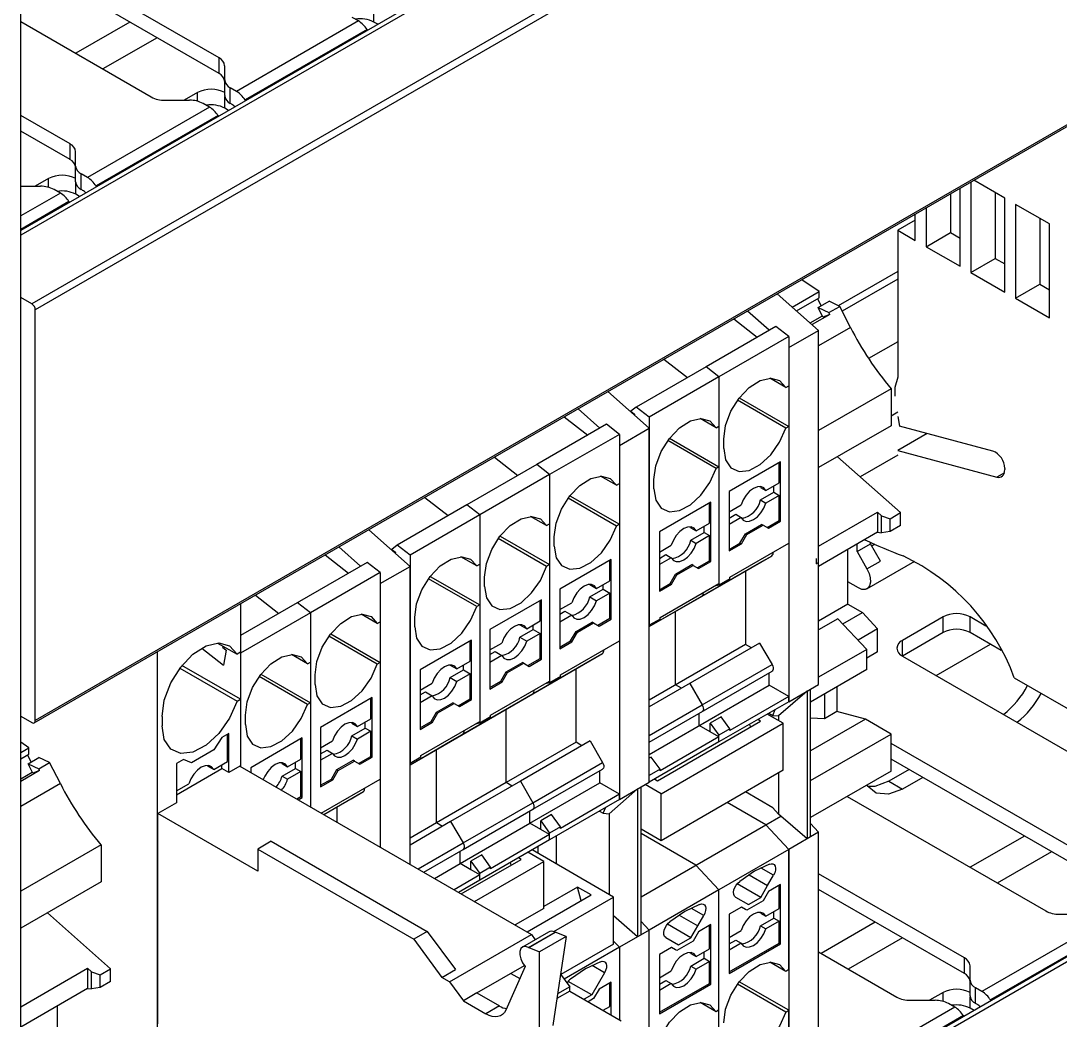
# Model space of a CAD drawing. Header units: millimetres. Extents: x 24 to 293, y 35 to 211.
# Drawn here: x 204.35 to 231.46, y 82.44 to 108.51 of the extents above; entities that cross this region are included whole.
import ezdxf

# ---------------------------------------------------------------- set-up
doc = ezdxf.new("R2010")
doc.units = ezdxf.units.MM
doc.header["$PDSIZE"] = -1

msp = doc.modelspace()

# ---------------------------------------------------------------- linework, layer by layer
at = {"color": 7, "linetype": 'Continuous', "lineweight": 25}
for p, q in [((204.347, 55.615), (204.347, 157.683)), ((204.7, 90.195), (274.173, 130.301)), ((274.199, 130.358), (204.726, 90.252)), ((232.568, 119.33), (204.347, 103.038)), ((232.68, 119.266), (204.347, 102.91)), ((234.373, 118.288), (204.637, 101.122)), ((234.55, 118.186), (204.726, 100.969)), ((209.52, 107.539), (204.347, 110.525)), ((209.52, 107.131), (204.347, 110.117)), ((213.557, 108.472), (213.557, 108.773)), ((204.347, 108.484), (207.752, 106.519)), ((207.195, 108.473), (205.781, 107.657)), ((213.157, 108.501), (209.975, 106.664)), ((213.157, 108.501), (212.995, 108.595)), ((213.659, 108.414), (213.557, 108.472)), ((213.381, 108.28), (210.199, 106.443)), ((213.393, 108.261), (213.381, 108.28)), ((207.902, 108.065), (206.488, 107.249)), ((209.52, 107.131), (209.52, 107.539)), ((272.227, 107.522), (217.939, 76.182)), ((272.417, 107.503), (217.939, 76.053)), ((209.666, 106.962), (209.666, 107.335)), ((209.666, 106.554), (209.666, 106.962)), ((208.961, 106.635), (208.613, 106.434)), ((208.961, 106.408), (208.961, 106.635)), ((209.975, 106.664), (209.813, 106.758)), ((209.813, 106.35), (209.813, 106.758)), ((208.106, 106.434), (208.752, 106.434)), ((209.268, 106.256), (209.106, 106.35)), ((209.668, 106.227), (209.668, 106.528)), ((209.849, 106.329), (209.813, 106.35)), ((210.211, 106.424), (210.199, 106.443)), ((205.631, 105.294), (204.347, 106.035)), ((209.268, 106.256), (206.086, 104.419)), ((209.492, 106.034), (206.31, 104.198)), ((209.504, 106.016), (209.492, 106.034)), ((209.769, 106.169), (209.668, 106.227)), ((205.631, 104.886), (204.347, 105.627)), ((205.631, 104.886), (205.631, 105.294)), ((205.777, 104.717), (205.777, 105.09)), ((205.777, 104.309), (205.777, 104.717)), ((206.086, 104.419), (205.924, 104.513)), ((205.924, 104.104), (205.924, 104.513)), ((204.347, 104.189), (204.863, 104.189)), ((205.072, 104.39), (204.723, 104.189)), ((205.072, 104.163), (205.072, 104.39)), ((205.779, 103.982), (205.779, 104.282)), ((206.322, 104.179), (206.31, 104.198)), ((228.85, 102.104), (228.85, 104.136)), ((229.133, 104.3), (229.133, 101.94)), ((230.017, 103.88), (229.211, 104.345)), ((205.379, 104.011), (204.347, 103.415)), ((205.379, 104.011), (205.217, 104.104)), ((205.88, 103.924), (205.779, 103.982)), ((205.959, 104.084), (205.924, 104.104)), ((228.602, 103.994), (228.602, 102.981)), ((229.769, 104.023), (229.769, 102.308)), ((230.017, 101.43), (230.017, 103.88)), ((205.603, 103.789), (204.347, 103.064)), ((205.615, 103.77), (205.603, 103.789)), ((227.966, 103.626), (227.966, 102.614)), ((230.299, 103.716), (230.299, 101.267)), ((231.183, 103.206), (230.299, 103.716)), ((227.683, 102.777), (227.683, 103.463)), ((230.936, 103.349), (230.936, 101.634)), ((227.683, 103.308), (227.224, 103.042)), ((231.183, 100.757), (231.183, 103.206)), ((227.224, 103.042), (227.224, 99.207)), ((227.224, 103.042), (227.683, 102.777)), ((227.966, 102.614), (228.602, 102.981)), ((228.602, 102.981), (228.85, 102.838)), ((227.966, 102.614), (228.85, 102.104)), ((229.133, 101.94), (229.769, 102.308)), ((229.769, 102.308), (230.017, 102.165)), ((227.224, 101.97), (225.673, 101.074)), ((225.173, 101.445), (224.72, 101.752)), ((227.224, 101.765), (225.776, 100.93)), ((229.133, 101.94), (230.017, 101.43)), ((224.472, 101.04), (225.173, 101.445)), ((225.173, 101.276), (225.173, 101.445)), ((230.299, 101.267), (230.936, 101.634)), ((230.936, 101.634), (231.183, 101.491)), ((204.637, 101.122), (204.347, 101.29)), ((225.16, 100.43), (224.083, 101.385)), ((224.587, 100.938), (225.173, 101.276)), ((225.231, 101.073), (225.138, 101.255)), ((225.149, 101.026), (225.432, 101.189)), ((225.711, 101.056), (225.432, 101.189)), ((230.299, 101.267), (231.183, 100.757)), ((204.726, 90.252), (204.726, 100.969)), ((223.872, 100.433), (223.305, 100.936)), ((225.275, 100.779), (225.149, 101.026)), ((225.149, 101.026), (225.428, 100.893)), ((225.428, 100.893), (225.711, 101.056)), ((225.451, 100.848), (225.428, 100.893)), ((225.992, 100.508), (225.711, 101.056)), ((222.947, 100.728), (223.558, 100.251)), ((224.94, 100.625), (225.259, 100.81)), ((225.451, 100.848), (224.99, 100.581)), ((225.451, 100.848), (225.275, 100.779)), ((224.046, 100.533), (222.225, 99.482)), ((224.382, 100.27), (224.046, 100.533)), ((224.382, 99.981), (225.16, 100.43)), ((225.992, 100.508), (225.16, 100.028)), ((225.16, 91.194), (225.16, 100.43)), ((224.382, 100.27), (222.562, 99.219)), ((224.382, 100.27), (224.382, 98.985)), ((227.224, 100.133), (226.465, 99.695)), ((224.382, 99.981), (224.382, 90.745)), ((221.126, 99.677), (221.737, 99.2)), ((222.225, 99.482), (220.405, 98.431)), ((222.562, 99.219), (222.225, 99.482)), ((222.562, 99.219), (220.741, 98.168)), ((222.562, 99.219), (222.562, 93.789)), ((222.562, 99.219), (222.562, 97.933)), ((224.305, 98.94), (223.887, 99.181)), ((224.305, 98.94), (224.382, 98.985)), ((227.224, 99.207), (227.153, 98.943)), ((220.741, 97.878), (219.664, 98.833)), ((227.052, 98.908), (225.16, 97.816)), ((227.052, 98.908), (227.052, 97.944)), ((227.153, 98.943), (227.153, 98.715)), ((224.305, 97.878), (223.046, 98.606)), ((223.092, 98.668), (224.382, 97.923)), ((218.527, 98.177), (219.138, 97.7)), ((219.453, 97.882), (218.886, 98.384)), ((220.405, 98.431), (220.265, 98.32)), ((220.265, 98.32), (220.36, 98.246)), ((220.36, 98.246), (220.356, 98.22)), ((220.741, 98.168), (220.405, 98.431)), ((220.741, 98.168), (220.741, 92.738)), ((227.224, 98.296), (227.052, 98.196)), ((227.224, 98.188), (227.275, 97.935)), ((219.627, 97.982), (217.806, 96.931)), ((219.963, 97.719), (219.627, 97.982)), ((222.484, 97.889), (222.067, 98.13)), ((222.484, 97.889), (222.562, 97.933)), ((224.382, 97.923), (224.305, 97.878)), ((224.382, 97.923), (224.382, 94.881)), ((227.052, 97.944), (225.16, 96.852)), ((229.705, 97.284), (227.275, 97.935)), ((219.963, 97.719), (218.142, 96.668)), ((219.963, 97.429), (220.741, 97.878)), ((219.963, 97.719), (219.963, 96.433)), ((220.741, 88.643), (220.741, 97.878)), ((227.996, 97.742), (227.224, 97.295)), ((219.963, 97.429), (219.963, 88.194)), ((222.484, 96.827), (221.225, 97.555)), ((221.271, 97.617), (222.562, 96.872)), ((222.685, 97.352), (222.685, 97.597)), ((216.706, 97.126), (217.318, 96.649)), ((227.299, 95.676), (225.652, 97.136)), ((227.224, 97.173), (226.247, 96.609)), ((227.224, 97.295), (229.807, 96.603)), ((217.806, 96.931), (215.985, 95.88)), ((218.142, 96.668), (217.806, 96.931)), ((222.562, 96.872), (222.484, 96.827)), ((222.562, 96.872), (222.562, 93.83)), ((224.17, 97.004), (222.827, 96.229)), ((224.135, 96.453), (224.135, 96.984)), ((224.17, 95.453), (224.17, 97.004)), ((230.017, 96.828), (230.017, 96.798)), ((218.142, 96.668), (216.321, 95.617)), ((218.142, 96.668), (218.142, 91.238)), ((218.142, 96.668), (218.142, 95.382)), ((219.886, 96.389), (219.468, 96.63)), ((220.865, 96.3), (220.865, 96.545)), ((230.007, 96.719), (229.807, 96.603)), ((219.886, 96.389), (219.963, 96.433)), ((223.646, 96.334), (223.632, 96.358)), ((223.646, 96.334), (223.787, 96.253)), ((223.787, 96.253), (224.135, 96.453)), ((223.994, 96.208), (223.994, 96.372)), ((214.886, 96.075), (215.497, 95.598)), ((219.886, 95.327), (218.626, 96.054)), ((218.673, 96.117), (219.963, 95.372)), ((222.827, 96.229), (222.827, 94.677)), ((223.646, 96.008), (223.994, 96.208)), ((223.646, 96.008), (223.787, 95.926)), ((224.135, 96.127), (223.787, 95.926)), ((223.994, 96.208), (224.135, 96.127)), ((224.135, 95.473), (224.135, 96.127)), ((215.985, 95.88), (214.164, 94.828)), ((216.321, 95.617), (215.985, 95.88)), ((222.35, 95.953), (221.006, 95.178)), ((222.314, 95.402), (222.314, 95.933)), ((222.35, 94.402), (222.35, 95.953)), ((222.827, 95.698), (223.139, 95.878)), ((216.321, 95.617), (214.501, 94.566)), ((216.321, 95.617), (216.321, 94.331)), ((216.321, 95.617), (216.321, 90.186)), ((218.065, 95.338), (217.647, 95.579)), ((222.827, 95.535), (222.998, 95.633)), ((223.139, 95.552), (222.827, 95.371)), ((222.998, 95.633), (223.139, 95.552)), ((223.817, 95.29), (224.135, 95.473)), ((223.852, 95.269), (224.17, 95.453)), ((224.17, 95.453), (224.135, 95.473)), ((225.16, 94.803), (226.698, 95.691)), ((226.804, 95.597), (226.698, 95.691)), ((226.698, 95.691), (226.698, 95.163)), ((226.804, 95.597), (227.027, 95.519)), ((226.804, 95.153), (226.804, 95.597)), ((227.027, 95.519), (227.299, 95.676)), ((227.027, 95.188), (227.027, 95.519)), ((227.299, 95.345), (227.299, 95.676)), ((214.501, 94.276), (213.424, 95.231)), ((218.065, 95.338), (218.142, 95.382)), ((219.963, 95.372), (219.886, 95.327)), ((219.963, 95.372), (219.963, 92.33)), ((221.825, 95.283), (221.811, 95.307)), ((221.825, 95.283), (221.966, 95.201)), ((221.966, 95.201), (222.314, 95.402)), ((222.173, 95.157), (222.173, 95.321)), ((223.251, 95.126), (223.675, 95.371)), ((223.286, 95.106), (223.711, 95.351)), ((223.711, 95.351), (223.675, 95.371)), ((223.711, 95.351), (223.852, 95.269)), ((227.027, 95.188), (226.804, 95.153)), ((227.299, 95.345), (227.027, 95.188)), ((218.065, 94.276), (216.805, 95.003)), ((216.852, 95.066), (218.142, 94.321)), ((218.266, 94.8), (218.266, 95.045)), ((221.006, 95.178), (221.006, 93.626)), ((221.825, 94.956), (222.173, 95.157)), ((221.825, 94.956), (221.966, 94.875)), ((222.314, 95.076), (221.966, 94.875)), ((222.173, 95.157), (222.314, 95.076)), ((222.314, 94.422), (222.314, 95.076)), ((223.11, 94.882), (223.251, 95.126)), ((223.145, 94.861), (223.286, 95.106)), ((223.251, 95.126), (223.286, 95.106)), ((226.698, 95.163), (225.16, 94.275)), ((226.698, 95.163), (226.804, 95.153)), ((213.213, 94.279), (212.646, 94.782)), ((214.164, 94.828), (214.025, 94.717)), ((214.025, 94.717), (214.12, 94.643)), ((214.12, 94.643), (214.116, 94.617)), ((214.501, 94.566), (214.164, 94.828)), ((221.006, 94.647), (221.318, 94.827)), ((222.827, 94.718), (223.11, 94.882)), ((222.827, 94.677), (223.145, 94.861)), ((222.844, 93.994), (224.382, 94.881)), ((223.11, 94.882), (223.145, 94.861)), ((225.92, 93.289), (225.92, 94.714)), ((226.163, 94.661), (226.517, 94.865)), ((226.163, 94.661), (226.163, 94.854)), ((226.163, 94.661), (226.423, 94.211)), ((226.517, 94.865), (226.517, 94.901)), ((226.777, 94.415), (226.517, 94.865)), ((226.63, 94.85), (226.552, 94.805)), ((213.386, 94.379), (210.081, 92.471)), ((212.287, 94.575), (212.898, 94.098)), ((213.723, 94.117), (213.386, 94.379)), ((214.501, 94.566), (214.501, 89.135)), ((216.244, 94.286), (215.826, 94.528)), ((219.751, 94.453), (218.407, 93.678)), ((219.716, 93.902), (219.716, 94.433)), ((219.751, 92.902), (219.751, 94.453)), ((221.006, 94.484), (221.177, 94.582)), ((221.318, 94.501), (221.006, 94.32)), ((221.177, 94.582), (221.318, 94.501)), ((221.996, 94.239), (222.314, 94.422)), ((222.031, 94.218), (222.35, 94.402)), ((222.124, 93.502), (223.945, 94.554)), ((222.35, 94.402), (222.314, 94.422)), ((223.622, 94.367), (223.945, 94.554)), ((226.423, 94.211), (226.777, 94.415)), ((226.423, 93.691), (227.673, 94.412)), ((213.723, 94.117), (211.902, 93.066)), ((213.723, 93.827), (214.501, 94.276)), ((213.723, 94.117), (213.723, 92.831)), ((214.501, 86.503), (214.501, 94.276)), ((216.244, 94.286), (216.321, 94.331)), ((218.142, 94.321), (218.065, 94.276)), ((218.142, 94.321), (218.142, 91.279)), ((220.741, 92.704), (223.622, 94.367)), ((221.43, 94.075), (221.855, 94.32)), ((221.466, 94.055), (221.89, 94.3)), ((221.89, 94.3), (221.855, 94.32)), ((221.89, 94.3), (222.031, 94.218)), ((223.251, 94.153), (223.251, 92.238)), ((213.723, 93.827), (213.723, 86.952)), ((216.244, 93.225), (214.984, 93.952)), ((215.031, 94.014), (216.321, 93.27)), ((216.445, 93.749), (216.445, 93.994)), ((219.368, 93.701), (219.716, 93.902)), ((221.006, 93.667), (221.289, 93.83)), ((221.024, 92.942), (222.562, 93.83)), ((221.289, 93.83), (221.43, 94.075)), ((221.289, 93.83), (221.324, 93.81)), ((221.324, 93.81), (221.466, 94.055)), ((221.43, 94.075), (221.466, 94.055)), ((222.844, 93.952), (222.562, 93.789)), ((222.844, 93.952), (222.844, 93.994)), ((226.198, 93.713), (225.92, 93.874)), ((218.407, 93.678), (218.407, 92.126)), ((219.191, 93.803), (219.368, 93.701)), ((219.191, 93.477), (219.539, 93.677)), ((219.716, 93.575), (219.368, 93.375)), ((219.539, 93.677), (219.539, 93.8)), ((219.539, 93.677), (219.716, 93.575)), ((219.716, 92.922), (219.716, 93.575)), ((221.006, 93.626), (221.324, 93.81)), ((222.562, 93.789), (222.442, 93.761)), ((210.081, 93.301), (210.081, 92.035)), ((210.466, 93.524), (211.077, 93.046)), ((211.902, 93.066), (211.566, 93.328)), ((217.93, 93.402), (216.587, 92.626)), ((217.895, 92.851), (217.895, 93.382)), ((217.93, 91.851), (217.93, 93.402)), ((218.407, 93.147), (218.72, 93.327)), ((219.191, 93.477), (219.368, 93.375)), ((220.741, 92.704), (222.124, 93.502)), ((221.802, 93.316), (222.124, 93.502)), ((225.92, 93.289), (225.16, 92.85)), ((225.92, 93.289), (226.302, 93.069)), ((211.902, 93.066), (210.081, 92.015)), ((211.902, 93.066), (211.902, 88.004)), ((211.902, 93.066), (211.902, 91.78)), ((213.646, 92.786), (213.228, 93.028)), ((216.321, 93.27), (216.244, 93.225)), ((216.321, 93.27), (216.321, 90.228)), ((218.407, 93.024), (218.543, 93.103)), ((218.543, 93.103), (218.72, 93.001)), ((221.43, 91.187), (221.43, 93.102)), ((225.793, 92.775), (226.302, 93.069)), ((226.302, 93.069), (226.698, 92.646)), ((213.646, 92.786), (213.723, 92.831)), ((214.624, 92.698), (214.624, 92.943)), ((217.37, 92.752), (217.547, 92.65)), ((217.547, 92.65), (217.895, 92.851)), ((217.718, 92.626), (217.718, 92.749)), ((218.72, 93.001), (218.407, 92.82)), ((218.832, 92.575), (219.256, 92.82)), ((218.867, 92.555), (219.291, 92.8)), ((219.291, 92.8), (219.256, 92.82)), ((219.291, 92.8), (219.433, 92.718)), ((219.397, 92.738), (219.716, 92.922)), ((219.433, 92.718), (219.751, 92.902)), ((219.751, 92.902), (219.716, 92.922)), ((221.024, 92.901), (220.741, 92.738)), ((221.024, 92.901), (221.024, 92.942)), ((225.666, 92.91), (225.16, 92.619)), ((225.666, 92.91), (226.415, 92.11)), ((228.407, 92.957), (227.346, 92.344)), ((228.407, 92.548), (228.407, 92.957)), ((229.527, 92.718), (229.114, 92.957)), ((229.114, 92.548), (229.114, 92.957)), ((212.432, 92.514), (213.723, 91.769)), ((216.587, 92.626), (216.587, 91.075)), ((217.37, 92.426), (217.718, 92.626)), ((217.895, 92.524), (217.547, 92.324)), ((217.718, 92.626), (217.895, 92.524)), ((217.895, 91.871), (217.895, 92.524)), ((218.69, 92.33), (218.832, 92.575)), ((218.726, 92.31), (218.867, 92.555)), ((218.832, 92.575), (218.867, 92.555)), ((226.698, 92.646), (226.189, 92.352)), ((226.698, 92.044), (226.698, 92.646)), ((228.407, 92.548), (227.346, 91.936)), ((229.925, 92.08), (229.114, 92.548)), ((209.48, 92.276), (209.989, 91.982)), ((213.646, 91.725), (212.386, 92.452)), ((216.109, 92.351), (214.766, 91.575)), ((216.074, 91.8), (216.074, 92.331)), ((216.109, 90.799), (216.109, 92.351)), ((216.587, 92.096), (216.899, 92.276)), ((217.37, 92.426), (217.547, 92.324)), ((218.407, 92.167), (218.69, 92.33)), ((218.407, 92.126), (218.726, 92.31)), ((218.425, 91.442), (219.963, 92.33)), ((218.69, 92.33), (218.726, 92.31)), ((223.622, 92.272), (220.741, 90.609)), ((223.251, 92.238), (220.741, 90.789)), ((223.407, 92.148), (223.251, 92.238)), ((223.622, 92.272), (223.945, 91.713)), ((227.346, 91.936), (227.346, 92.344)), ((228.23, 91.426), (229.645, 92.242)), ((207.907, 92.046), (207.907, 81.234)), ((209.067, 92.143), (209.635, 91.7)), ((209.633, 92.188), (209.606, 92.166)), ((209.606, 92.166), (209.701, 92.092)), ((209.701, 92.092), (209.635, 91.7)), ((210.081, 92.035), (209.989, 91.982)), ((210.081, 92.015), (210.066, 92.026)), ((210.081, 92.015), (210.081, 89.055)), ((211.825, 91.735), (211.407, 91.976)), ((216.587, 91.973), (216.722, 92.051)), ((216.899, 91.949), (216.587, 91.769)), ((216.722, 92.051), (216.899, 91.949)), ((217.705, 90.951), (219.525, 92.002)), ((219.203, 91.816), (219.525, 92.002)), ((226.415, 92.11), (225.16, 91.386)), ((226.415, 91.582), (226.415, 92.11)), ((226.698, 92.044), (226.415, 91.881)), ((227.346, 91.936), (234.976, 87.532)), ((210.081, 90.81), (208.552, 91.693)), ((211.825, 91.735), (211.902, 91.78)), ((213.723, 91.769), (213.646, 91.725)), ((213.723, 91.769), (213.723, 88.728)), ((215.549, 91.701), (215.726, 91.599)), ((215.726, 91.599), (216.074, 91.8)), ((215.897, 91.575), (215.897, 91.698)), ((217.011, 91.524), (217.435, 91.769)), ((217.046, 91.504), (217.47, 91.749)), ((217.382, 90.765), (219.203, 91.816)), ((217.47, 91.749), (217.435, 91.769)), ((217.47, 91.749), (217.612, 91.667)), ((217.577, 91.687), (217.895, 91.871)), ((217.612, 91.667), (217.93, 91.851)), ((217.93, 91.851), (217.895, 91.871)), ((222.124, 90.662), (223.945, 91.713)), ((208.495, 91.62), (209.989, 90.757)), ((211.825, 90.674), (210.565, 91.401)), ((210.612, 91.463), (211.902, 90.718)), ((212.026, 91.198), (212.026, 91.443)), ((214.766, 91.575), (214.766, 90.024)), ((215.549, 91.374), (215.897, 91.575)), ((216.074, 91.473), (215.726, 91.272)), ((215.897, 91.575), (216.074, 91.473)), ((216.074, 90.82), (216.074, 91.473)), ((216.869, 91.279), (217.011, 91.524)), ((216.905, 91.259), (217.046, 91.504)), ((217.011, 91.524), (217.046, 91.504)), ((218.425, 91.401), (218.142, 91.238)), ((218.425, 91.401), (218.425, 91.442)), ((218.832, 89.686), (218.832, 91.602)), ((220.741, 89.691), (223.945, 91.54)), ((223.87, 91.176), (223.87, 91.497)), ((226.415, 91.582), (224.948, 90.735)), ((214.766, 91.045), (215.078, 91.225)), ((215.549, 91.374), (215.726, 91.272)), ((216.587, 91.116), (216.869, 91.279)), ((216.587, 91.075), (216.905, 91.259)), ((216.604, 90.391), (218.142, 91.279)), ((216.869, 91.279), (216.905, 91.259)), ((218.142, 91.238), (218.023, 91.21)), ((220.741, 89.37), (223.87, 91.176)), ((221.586, 91.097), (221.43, 91.187)), ((221.802, 91.221), (222.124, 90.662)), ((224.382, 90.88), (223.87, 91.176)), ((224.382, 90.745), (225.16, 91.194)), ((225.638, 91.133), (225.638, 90.487)), ((230.267, 91.365), (232.385, 90.142)), ((213.511, 90.851), (212.167, 90.075)), ((213.511, 89.299), (213.511, 90.851)), ((214.766, 90.922), (214.901, 91)), ((215.078, 90.898), (214.766, 90.718)), ((214.901, 91), (215.078, 90.898)), ((215.884, 89.9), (217.705, 90.951)), ((217.382, 90.765), (217.705, 90.951)), ((224.382, 90.88), (222.844, 89.993)), ((224.86, 91.021), (224.117, 90.374)), ((224.382, 90.745), (224.382, 90.88)), ((224.86, 91.021), (224.948, 91.072)), ((224.86, 91.021), (224.86, 87.168)), ((224.948, 87.219), (224.948, 91.072)), ((225.315, 90.947), (225.315, 90.301)), ((209.989, 90.757), (210.081, 90.81)), ((210.081, 90.81), (210.081, 89.055)), ((211.902, 90.718), (211.825, 90.674)), ((211.902, 90.718), (211.902, 88.004)), ((213.475, 90.3), (213.475, 90.83)), ((215.19, 90.473), (215.614, 90.718)), ((215.225, 90.452), (215.65, 90.697)), ((215.561, 89.714), (217.382, 90.765)), ((215.65, 90.697), (215.614, 90.718)), ((215.65, 90.697), (215.791, 90.616)), ((215.756, 90.636), (216.074, 90.82)), ((215.791, 90.616), (216.109, 90.799)), ((216.109, 90.799), (216.074, 90.82)), ((220.741, 89.864), (222.124, 90.662)), ((224.382, 90.745), (222.562, 89.694)), ((204.347, 90.369), (204.637, 90.201)), ((208.031, 90.361), (208.031, 90.116)), ((210.205, 90.147), (210.205, 90.392)), ((215.049, 90.228), (215.19, 90.473)), ((215.084, 90.208), (215.225, 90.452)), ((215.19, 90.473), (215.225, 90.452)), ((216.604, 90.35), (216.321, 90.186)), ((216.604, 90.35), (216.604, 90.391)), ((217.011, 88.635), (217.011, 90.551)), ((222.049, 90.125), (222.049, 90.446)), ((222.615, 90.352), (222.332, 90.189)), ((222.844, 90.034), (222.615, 90.352)), ((224.232, 90.181), (223.819, 90.42)), ((223.863, 90.445), (223.963, 90.388)), ((223.963, 90.388), (224.029, 90.541)), ((223.963, 90.388), (224.117, 90.374)), ((224.117, 90.374), (224.117, 90.248)), ((225.315, 90.301), (224.948, 90.317)), ((225.638, 90.487), (225.315, 90.301)), ((226.38, 90.289), (225.638, 90.487)), ((212.167, 90.075), (212.167, 88.524)), ((212.986, 90.181), (212.973, 90.205)), ((212.986, 90.181), (213.128, 90.099)), ((212.986, 89.854), (213.334, 90.055)), ((213.128, 90.099), (213.475, 90.3)), ((213.334, 90.055), (213.334, 90.218)), ((213.334, 90.055), (213.475, 89.973)), ((214.766, 90.065), (215.049, 90.228)), ((214.766, 90.024), (215.084, 90.208)), ((214.783, 89.34), (216.321, 90.228)), ((215.049, 90.228), (215.084, 90.208)), ((216.321, 90.186), (216.202, 90.159)), ((220.956, 88.684), (223.643, 90.236)), ((221.05, 88.344), (224.232, 90.181)), ((222.332, 89.962), (222.049, 90.125)), ((222.562, 89.829), (222.049, 90.125)), ((222.332, 89.962), (222.332, 90.189)), ((222.332, 90.189), (222.562, 89.871)), ((222.844, 90.034), (222.562, 89.871)), ((222.844, 89.993), (222.844, 90.034)), ((223.384, 90.086), (223.365, 90.158)), ((223.643, 90.236), (223.572, 90.277)), ((224.232, 88.956), (224.232, 90.181)), ((226.38, 90.289), (224.948, 89.462)), ((227.052, 89.901), (226.38, 90.289)), ((209.591, 89.813), (209.38, 89.487)), ((209.772, 89.917), (209.591, 89.813)), ((209.736, 89.182), (209.736, 89.897)), ((209.772, 88.897), (209.772, 89.917)), ((211.69, 89.8), (210.346, 89.024)), ((211.655, 89.248), (211.655, 89.779)), ((211.69, 88.248), (211.69, 89.8)), ((212.986, 89.854), (213.128, 89.772)), ((213.475, 89.973), (213.128, 89.772)), ((213.475, 89.32), (213.475, 89.973)), ((214.501, 89.102), (215.884, 89.9)), ((215.561, 89.714), (215.884, 89.9)), ((222.562, 89.829), (221.024, 88.941)), ((222.562, 89.694), (222.562, 89.871)), ((222.562, 89.694), (222.562, 89.829)), ((224.948, 88.686), (227.052, 89.901)), ((227.052, 88.936), (227.052, 89.901)), ((204.561, 89.546), (204.347, 89.691)), ((204.347, 89.423), (204.561, 89.546)), ((204.561, 89.377), (204.561, 89.546)), ((209.38, 89.487), (208.802, 89.153)), ((212.167, 89.544), (212.48, 89.725)), ((214.501, 89.102), (215.561, 89.714)), ((215.19, 87.584), (215.19, 89.5)), ((218.832, 89.686), (217.011, 88.635)), ((219.203, 89.721), (217.382, 88.67)), ((218.988, 89.596), (218.832, 89.686)), ((219.203, 89.721), (219.525, 89.162)), ((222.562, 89.694), (220.741, 88.643)), ((232.854, 86.307), (227.052, 89.657)), ((204.347, 89.253), (204.561, 89.377)), ((204.619, 89.174), (204.525, 89.356)), ((204.537, 89.127), (204.82, 89.29)), ((205.099, 89.157), (204.82, 89.29)), ((208.591, 89.236), (208.411, 89.131)), ((208.802, 89.153), (208.591, 89.236)), ((211.307, 89.048), (211.655, 89.248)), ((212.167, 89.381), (212.338, 89.48)), ((212.48, 89.398), (212.167, 89.218)), ((212.338, 89.48), (212.48, 89.398)), ((212.591, 88.973), (213.016, 89.218)), ((213.051, 89.197), (213.016, 89.218)), ((213.157, 89.136), (213.475, 89.32)), ((213.192, 89.116), (213.511, 89.299)), ((213.511, 89.299), (213.475, 89.32)), ((214.783, 89.299), (214.501, 89.135)), ((214.783, 89.299), (214.783, 89.34)), ((220.794, 89.301), (220.741, 89.271)), ((221.024, 88.983), (220.794, 89.301)), ((232.854, 85.899), (227.052, 89.248)), ((204.839, 88.948), (204.347, 88.664)), ((204.663, 88.879), (204.537, 89.127)), ((204.537, 89.127), (204.816, 88.993)), ((204.839, 88.948), (204.663, 88.879)), ((204.816, 88.993), (205.099, 89.157)), ((204.839, 88.948), (204.816, 88.993)), ((205.379, 88.609), (205.099, 89.157)), ((208.411, 89.131), (208.411, 88.111)), ((208.411, 88.315), (209.595, 88.999)), ((209.239, 89.058), (209.225, 89.082)), ((209.38, 88.976), (209.239, 89.058)), ((209.38, 88.976), (209.736, 89.182)), ((209.595, 88.999), (209.595, 89.101)), ((209.772, 88.897), (209.595, 88.999)), ((210.064, 89.065), (209.772, 88.897)), ((210.064, 89.065), (217.667, 84.676)), ((210.346, 89.024), (210.346, 88.902)), ((211.165, 89.129), (211.152, 89.154)), ((211.165, 89.129), (211.307, 89.048)), ((211.165, 88.803), (211.513, 89.003)), ((211.513, 89.003), (211.513, 89.167)), ((211.513, 89.003), (211.655, 88.922)), ((212.45, 88.728), (212.591, 88.973)), ((212.485, 88.707), (212.627, 88.952)), ((212.591, 88.973), (212.627, 88.952)), ((212.627, 88.952), (213.051, 89.197)), ((213.051, 89.197), (213.192, 89.116)), ((217.705, 88.111), (219.525, 89.162)), ((217.705, 87.938), (219.525, 88.989)), ((219.45, 88.625), (219.45, 88.946)), ((221.024, 88.983), (220.741, 88.82)), ((221.024, 88.941), (221.024, 88.983)), ((224.232, 88.956), (221.05, 87.12)), ((227.524, 88.976), (226.992, 88.669)), ((204.347, 88.737), (204.647, 88.911)), ((211.165, 88.803), (211.307, 88.721)), ((211.655, 88.922), (211.307, 88.721)), ((211.655, 88.269), (211.655, 88.922)), ((212.167, 88.565), (212.45, 88.728)), ((212.167, 88.524), (212.485, 88.707)), ((212.185, 87.84), (213.723, 88.728)), ((212.45, 88.728), (212.485, 88.707)), ((220.741, 88.643), (220.741, 88.82)), ((220.885, 88.726), (220.956, 88.684)), ((224.117, 88.89), (224.117, 87.814)), ((227.052, 88.936), (224.948, 87.722)), ((227.877, 88.772), (227.346, 88.465)), ((205.379, 88.609), (204.347, 88.013)), ((208.411, 88.417), (208.732, 88.602)), ((217.011, 88.635), (215.19, 87.584)), ((217.382, 88.67), (215.561, 87.619)), ((217.167, 88.545), (217.011, 88.635)), ((217.382, 88.67), (217.705, 88.111)), ((217.63, 87.574), (219.45, 88.625)), ((219.963, 88.329), (219.45, 88.625)), ((220.44, 88.469), (219.698, 87.823)), ((219.963, 88.194), (220.741, 88.643)), ((220.44, 88.469), (220.529, 88.52)), ((220.44, 88.469), (220.44, 84.616)), ((220.529, 84.667), (220.529, 88.52)), ((221.05, 88.344), (220.637, 88.583)), ((226.992, 88.669), (227.346, 88.465)), ((211.549, 88.208), (211.655, 88.269)), ((211.584, 88.187), (211.69, 88.248)), ((211.69, 88.248), (211.655, 88.269)), ((212.25, 87.803), (213.285, 88.4)), ((212.25, 87.802), (212.963, 88.214)), ((212.963, 88.214), (213.285, 88.4)), ((219.963, 88.194), (218.142, 87.143)), ((219.963, 88.329), (218.425, 87.441)), ((219.963, 88.194), (219.963, 88.329)), ((221.05, 87.12), (221.05, 88.344)), ((223.963, 87.979), (223.251, 88.39)), ((223.963, 87.979), (223.251, 88.39)), ((225.908, 88.276), (231.087, 85.286)), ((208.411, 88.111), (207.925, 87.83)), ((212.591, 87.999), (212.591, 87.606)), ((215.884, 87.06), (217.705, 88.111)), ((215.884, 86.887), (217.705, 87.938)), ((217.63, 87.574), (217.63, 87.895)), ((219.444, 87.894), (219.543, 87.836)), ((219.543, 87.836), (219.609, 87.99)), ((223.781, 87.532), (222.773, 88.114)), ((224.117, 87.814), (223.963, 87.979)), ((207.925, 82.339), (207.925, 87.83)), ((210.528, 86.327), (207.925, 87.83)), ((215.561, 87.619), (214.501, 87.006)), ((215.561, 87.619), (215.884, 87.06)), ((218.195, 87.801), (217.912, 87.638)), ((217.912, 87.411), (217.912, 87.638)), ((217.912, 87.638), (218.142, 87.319)), ((218.425, 87.483), (218.195, 87.801)), ((219.543, 87.836), (219.698, 87.823)), ((219.698, 87.823), (219.698, 85.716)), ((223.781, 87.532), (224.178, 87.761)), ((224.86, 87.168), (224.117, 87.814)), ((215.19, 87.584), (214.501, 87.186)), ((215.346, 87.494), (215.19, 87.584)), ((215.809, 86.523), (217.63, 87.574)), ((217.912, 87.411), (217.63, 87.574)), ((218.142, 87.278), (217.63, 87.574)), ((218.425, 87.483), (218.142, 87.319)), ((218.142, 87.143), (218.142, 87.319)), ((218.425, 87.441), (218.425, 87.483)), ((220.529, 85.655), (223.781, 87.532)), ((221.05, 87.12), (220.529, 87.421)), ((220.529, 87.41), (220.538, 87.415)), ((223.781, 87.532), (224.382, 86.892)), ((225.16, 87.341), (224.382, 86.892)), ((224.948, 87.567), (225.16, 87.341)), ((225.16, 82.188), (225.16, 87.341)), ((210.881, 87.103), (210.528, 86.899)), ((210.881, 87.103), (214.953, 84.752)), ((214.71, 86.382), (215.884, 87.06)), ((218.142, 87.143), (216.321, 86.091)), ((218.142, 87.278), (216.604, 86.39)), ((218.142, 87.143), (218.142, 87.278)), ((218.319, 86.512), (218.319, 87.245)), ((221.961, 86.481), (220.529, 87.308)), ((224.948, 87.219), (224.86, 87.168)), ((230.529, 87.241), (229.115, 86.425)), ((206.44, 87.009), (204.347, 85.801)), ((206.44, 87.009), (206.44, 86.045)), ((210.528, 86.899), (210.528, 86.327)), ((210.528, 86.899), (214.6, 84.548)), ((214.86, 86.296), (215.884, 86.887)), ((215.809, 86.523), (215.809, 86.843)), ((217.992, 86.579), (217.579, 86.817)), ((219.813, 85.65), (217.685, 86.878)), ((217.842, 86.788), (217.842, 86.969)), ((224.382, 86.892), (222.562, 85.841)), ((224.382, 83.756), (224.382, 86.892)), ((224.382, 86.892), (224.382, 81.739)), ((231.236, 86.833), (229.822, 86.016)), ((215.138, 86.136), (215.809, 86.523)), ((216.321, 86.227), (215.809, 86.523)), ((216.092, 86.36), (215.809, 86.523)), ((215.839, 85.731), (217.403, 86.633)), ((216.374, 86.75), (216.092, 86.587)), ((216.092, 86.36), (216.092, 86.587)), ((216.092, 86.587), (216.321, 86.268)), ((216.181, 85.533), (217.992, 86.579)), ((216.604, 86.432), (216.374, 86.75)), ((217.144, 86.484), (217.125, 86.555)), ((217.403, 86.633), (217.331, 86.674)), ((217.992, 85.354), (217.992, 86.579)), ((223.878, 86.505), (223.49, 86.324)), ((216.604, 86.432), (216.321, 86.268)), ((216.321, 86.091), (216.321, 86.268)), ((216.604, 86.39), (216.604, 86.432)), ((221.961, 86.481), (222.562, 85.841)), ((223.49, 86.324), (223.102, 86.057)), ((223.986, 86.22), (223.665, 86.406)), ((228.965, 84.062), (225.16, 86.258)), ((206.44, 86.045), (204.347, 84.836)), ((216.321, 86.227), (215.651, 85.84)), ((216.321, 86.091), (215.768, 85.772)), ((216.321, 86.091), (216.321, 86.227)), ((223.651, 85.641), (223.036, 85.996)), ((223.347, 86.226), (223.829, 85.948)), ((223.829, 85.948), (223.986, 86.22)), ((224.17, 85.981), (223.852, 85.797)), ((224.17, 84.43), (224.17, 85.981)), ((217.554, 84.74), (219.224, 85.704)), ((218.871, 85.908), (217.992, 85.4)), ((219.224, 85.704), (218.871, 85.908)), ((218.965, 85.555), (218.871, 85.908)), ((222.562, 85.841), (220.741, 84.79)), ((222.562, 80.401), (222.562, 85.841)), ((222.562, 82.705), (222.562, 85.841)), ((223.651, 85.641), (223.829, 85.948)), ((223.852, 85.797), (223.711, 85.553)), ((224.135, 85.348), (224.135, 85.961)), ((228.965, 83.654), (225.16, 85.85)), ((218.25, 84.748), (219.813, 85.65)), ((219.813, 84.425), (219.813, 85.65)), ((222.057, 85.454), (221.669, 85.273)), ((222.993, 85.647), (223.328, 85.454)), ((223.711, 85.553), (223.286, 85.308)), ((223.328, 85.454), (223.651, 85.641)), ((206.687, 83.776), (205.04, 85.237)), ((217.992, 85.354), (217.242, 84.921)), ((220.44, 84.616), (219.813, 85.163)), ((221.669, 85.273), (221.281, 85.006)), ((221.526, 85.175), (222.008, 84.897)), ((222.165, 85.169), (221.844, 85.355)), ((222.008, 84.897), (222.165, 85.169)), ((223.145, 85.389), (222.827, 85.206)), ((222.827, 85.206), (222.827, 83.654)), ((223.286, 85.308), (223.145, 85.389)), ((223.251, 85.328), (223.145, 85.389)), ((223.286, 85.308), (223.251, 85.328)), ((223.646, 85.229), (223.632, 85.253)), ((223.646, 85.229), (223.787, 85.148)), ((223.787, 85.148), (224.135, 85.348)), ((223.994, 85.103), (223.994, 85.267)), ((231.44, 85.202), (232.087, 85.202)), ((220.529, 85.016), (220.741, 84.79)), ((221.831, 84.59), (221.215, 84.945)), ((221.831, 84.59), (222.008, 84.897)), ((222.35, 84.93), (222.031, 84.746)), ((222.314, 84.297), (222.314, 84.91)), ((222.35, 83.379), (222.35, 84.93)), ((223.646, 84.903), (223.994, 85.103)), ((223.646, 84.903), (223.787, 84.821)), ((224.135, 85.022), (223.787, 84.821)), ((223.994, 85.103), (224.135, 85.022)), ((224.135, 84.45), (224.135, 85.022)), ((226.64, 84.996), (225.226, 84.179)), ((232.602, 85.024), (229.42, 83.187)), ((214.953, 84.752), (214.6, 84.548)), ((214.953, 84.752), (215.685, 83.758)), ((215.528, 83.441), (217.667, 84.676)), ((218.111, 84.735), (217.433, 84.343)), ((217.592, 84.335), (218.284, 84.734)), ((217.6, 84.333), (218.292, 84.732)), ((217.667, 84.676), (217.769, 84.537)), ((218.574, 84.621), (217.875, 84.218)), ((218.574, 84.621), (218.228, 82.303)), ((218.292, 84.732), (218.284, 84.734)), ((218.574, 84.621), (218.292, 84.732)), ((220.741, 84.79), (219.963, 84.341)), ((220.529, 84.667), (220.44, 84.616)), ((220.741, 79.35), (220.741, 84.79)), ((220.741, 79.637), (220.741, 84.79)), ((222.031, 84.746), (221.89, 84.501)), ((222.827, 84.593), (223.139, 84.773)), ((232.826, 84.802), (229.644, 82.965)), ((214.6, 84.548), (215.331, 83.554)), ((219.813, 84.425), (218.436, 83.63)), ((219.963, 84.341), (218.524, 83.51)), ((219.963, 84.341), (219.813, 84.501)), ((219.963, 84.341), (219.963, 82.452)), ((221.324, 84.338), (221.006, 84.154)), ((221.173, 84.596), (221.507, 84.403)), ((221.466, 84.256), (221.324, 84.338)), ((221.43, 84.277), (221.324, 84.338)), ((221.89, 84.501), (221.466, 84.256)), ((221.507, 84.403), (221.831, 84.59)), ((222.827, 84.43), (222.998, 84.528)), ((222.827, 83.695), (224.135, 84.45)), ((223.139, 84.447), (222.827, 84.267)), ((222.827, 83.654), (224.17, 84.43)), ((222.998, 84.528), (223.139, 84.447)), ((224.17, 84.43), (224.135, 84.45)), ((227.347, 84.588), (225.933, 83.771)), ((217.6, 84.333), (217.875, 84.218)), ((217.875, 79.874), (217.875, 84.218)), ((221.006, 84.154), (221.006, 82.603)), ((221.466, 84.256), (221.43, 84.277)), ((221.825, 84.178), (221.811, 84.202)), ((221.825, 84.178), (221.966, 84.096)), ((221.966, 84.096), (222.314, 84.297)), ((222.173, 84.052), (222.173, 84.216)), ((225.16, 84.217), (227.198, 83.041)), ((216.247, 83.148), (217.486, 83.863)), ((217.505, 83.841), (217.005, 82.699)), ((219.467, 83.959), (219.079, 83.778)), ((219.575, 83.674), (219.254, 83.86)), ((221.825, 83.851), (222.173, 84.052)), ((221.825, 83.851), (221.966, 83.77)), ((222.314, 83.971), (221.966, 83.77)), ((222.173, 84.052), (222.314, 83.971)), ((222.314, 83.399), (222.314, 83.971)), ((224.305, 83.712), (223.887, 83.953)), ((228.965, 83.654), (228.965, 84.062)), ((229.112, 83.485), (229.112, 83.858)), ((204.347, 82.788), (206.086, 83.792)), ((206.192, 83.698), (206.086, 83.792)), ((206.086, 83.792), (206.086, 83.263)), ((206.192, 83.698), (206.415, 83.619)), ((206.192, 83.254), (206.192, 83.698)), ((206.415, 83.619), (206.687, 83.776)), ((206.415, 83.289), (206.415, 83.619)), ((206.687, 83.446), (206.687, 83.776)), ((215.331, 83.554), (215.685, 83.758)), ((215.528, 83.441), (215.331, 83.554)), ((217.131, 83.658), (217.365, 83.523)), ((218.428, 83.642), (218.673, 83.309)), ((219.079, 83.778), (218.691, 83.511)), ((219.575, 83.674), (219.241, 83.095)), ((221.006, 83.542), (221.318, 83.722)), ((224.382, 83.756), (224.305, 83.712)), ((206.086, 83.263), (204.347, 82.259)), ((206.086, 83.263), (206.192, 83.254)), ((206.415, 83.289), (206.192, 83.254)), ((206.687, 83.446), (206.415, 83.289)), ((215.528, 83.441), (215.894, 82.944)), ((218.673, 83.309), (218.35, 83.123)), ((219.241, 83.095), (218.625, 83.45)), ((218.673, 83.197), (218.673, 83.309)), ((219.751, 83.43), (219.433, 83.246)), ((219.716, 82.797), (219.716, 83.409)), ((219.751, 82.574), (219.751, 83.43)), ((221.006, 83.379), (221.177, 83.477)), ((221.006, 82.644), (222.314, 83.399)), ((221.318, 83.396), (221.006, 83.215)), ((221.006, 82.603), (222.35, 83.379)), ((221.177, 83.477), (221.318, 83.396)), ((222.35, 83.379), (222.314, 83.399)), ((224.305, 82.65), (223.046, 83.377)), ((224.382, 82.695), (223.092, 83.439)), ((229.112, 83.076), (229.112, 83.485)), ((229.42, 83.187), (229.258, 83.28)), ((229.258, 82.872), (229.258, 83.28)), ((216.247, 83.148), (215.894, 82.944)), ((216.247, 83.148), (216.837, 82.808)), ((218.673, 83.197), (218.332, 83)), ((218.673, 83.197), (220.014, 82.423)), ((219.241, 83.095), (219.045, 82.982)), ((219.291, 83.001), (219.151, 82.92)), ((219.433, 83.246), (219.291, 83.001)), ((228.407, 83.158), (228.058, 82.957)), ((228.407, 82.93), (228.407, 83.158)), ((229.114, 82.75), (229.114, 83.05)), ((205.308, 81.39), (205.308, 82.814)), ((215.894, 82.944), (216.483, 82.604)), ((216.837, 82.808), (216.483, 82.604)), ((219.54, 82.696), (219.716, 82.797)), ((222.484, 82.66), (222.067, 82.902)), ((228.713, 82.779), (225.531, 80.942)), ((227.551, 82.957), (228.198, 82.957)), ((228.713, 82.779), (228.551, 82.872)), ((229.215, 82.691), (229.114, 82.75)), ((229.294, 82.852), (229.258, 82.872)), ((229.657, 82.946), (229.644, 82.965)), ((222.562, 82.705), (222.484, 82.66)), ((224.305, 82.65), (224.382, 82.695)), ((224.382, 81.452), (224.382, 82.695)), ((228.937, 82.557), (225.755, 80.72)), ((228.949, 82.538), (228.937, 82.557))]:
    msp.add_line(p, q, dxfattribs=at)
at = {"color": 7, "linetype": 'Continuous'}
for q in [(225.102, 94.478), (225.159, 94.379)]:
    msp.add_line((225.102, 94.346), q, dxfattribs=at)
at = {"color": 7, "linetype": 'Continuous', "lineweight": 25, "flags": 128}
for points in [[(222.685, 97.597), (222.734, 97.95), (222.873, 98.319), (223.088, 98.662), (223.353, 98.939), (223.639, 99.119), (223.913, 99.182), (224.144, 99.12), (224.305, 98.94)], [(220.865, 96.545), (220.913, 96.899), (221.052, 97.268), (221.267, 97.611), (221.532, 97.888), (221.818, 98.068), (222.092, 98.131), (222.323, 98.069), (222.484, 97.889)], [(222.685, 97.352), (222.734, 97.054), (222.873, 96.845), (223.088, 96.75), (223.353, 96.78), (223.639, 96.93), (223.913, 97.184), (224.144, 97.512), (224.305, 97.878)], [(220.865, 96.3), (220.913, 96.003), (221.052, 95.794), (221.267, 95.699), (221.532, 95.729), (221.818, 95.879), (222.092, 96.132), (222.323, 96.461), (222.484, 96.827)], [(218.266, 95.045), (218.314, 95.399), (218.454, 95.768), (218.668, 96.111), (218.934, 96.388), (219.22, 96.568), (219.494, 96.631), (219.724, 96.568), (219.886, 96.389)], [(229.807, 96.603), (229.85, 96.596), (229.891, 96.599), (229.927, 96.611), (229.958, 96.633), (229.983, 96.663), (230.002, 96.701), (230.013, 96.747), (230.017, 96.798)], [(223.787, 96.253), (223.733, 96.322), (223.657, 96.356), (223.564, 96.352), (223.463, 96.31), (223.362, 96.235), (223.27, 96.132), (223.193, 96.01), (223.139, 95.878)], [(223.139, 95.552), (223.193, 95.483), (223.27, 95.449), (223.362, 95.453), (223.463, 95.494), (223.564, 95.569), (223.657, 95.672), (223.733, 95.795), (223.787, 95.926)], [(216.445, 93.994), (216.493, 94.348), (216.633, 94.717), (216.847, 95.06), (217.113, 95.337), (217.399, 95.517), (217.673, 95.579), (217.904, 95.517), (218.065, 95.338)], [(218.266, 94.8), (218.314, 94.502), (218.454, 94.294), (218.668, 94.199), (218.934, 94.228), (219.22, 94.378), (219.494, 94.632), (219.724, 94.961), (219.886, 95.327)], [(221.966, 95.201), (221.913, 95.27), (221.836, 95.304), (221.743, 95.301), (221.642, 95.259), (221.541, 95.184), (221.449, 95.081), (221.372, 94.959), (221.318, 94.827)], [(221.318, 94.501), (221.372, 94.432), (221.449, 94.398), (221.541, 94.401), (221.642, 94.443), (221.743, 94.518), (221.836, 94.621), (221.913, 94.744), (221.966, 94.875)], [(214.624, 92.943), (214.673, 93.297), (214.812, 93.666), (215.027, 94.009), (215.292, 94.286), (215.578, 94.466), (215.852, 94.528), (216.083, 94.466), (216.244, 94.286)], [(216.445, 93.749), (216.493, 93.451), (216.633, 93.243), (216.847, 93.148), (217.113, 93.177), (217.399, 93.327), (217.673, 93.581), (217.904, 93.91), (218.065, 94.276)], [(226.423, 94.211), (226.479, 94.092), (226.51, 93.972), (226.515, 93.862), (226.492, 93.771), (226.444, 93.706), (226.375, 93.673), (226.291, 93.676), (226.198, 93.713)], [(219.368, 93.701), (219.314, 93.77), (219.237, 93.804), (219.145, 93.8), (219.044, 93.759), (218.943, 93.684), (218.85, 93.581), (218.774, 93.458), (218.72, 93.327)], [(218.72, 93.001), (218.774, 92.932), (218.85, 92.898), (218.943, 92.901), (219.044, 92.943), (219.145, 93.018), (219.237, 93.121), (219.314, 93.243), (219.368, 93.375)], [(212.026, 91.443), (212.074, 91.797), (212.213, 92.166), (212.428, 92.508), (212.693, 92.786), (212.979, 92.966), (213.253, 93.028), (213.484, 92.966), (213.646, 92.786)], [(214.624, 92.698), (214.673, 92.4), (214.812, 92.192), (215.027, 92.097), (215.292, 92.126), (215.578, 92.276), (215.852, 92.53), (216.083, 92.859), (216.244, 93.225)], [(217.547, 92.65), (217.493, 92.719), (217.417, 92.753), (217.324, 92.749), (217.223, 92.708), (217.122, 92.633), (217.029, 92.53), (216.953, 92.407), (216.899, 92.276)], [(208.031, 90.361), (208.089, 90.789), (208.258, 91.236), (208.518, 91.65), (208.839, 91.985), (209.185, 92.202), (209.516, 92.277), (209.795, 92.201), (209.989, 91.982)], [(216.899, 91.949), (216.953, 91.88), (217.029, 91.846), (217.122, 91.85), (217.223, 91.892), (217.324, 91.967), (217.417, 92.07), (217.493, 92.192), (217.547, 92.324)], [(210.205, 90.392), (210.253, 90.745), (210.393, 91.115), (210.607, 91.457), (210.873, 91.734), (211.159, 91.915), (211.433, 91.977), (211.663, 91.915), (211.825, 91.735)], [(212.026, 91.198), (212.074, 90.9), (212.213, 90.692), (212.428, 90.597), (212.693, 90.626), (212.979, 90.776), (213.253, 91.03), (213.484, 91.359), (213.646, 91.725)], [(215.726, 91.599), (215.672, 91.668), (215.596, 91.702), (215.503, 91.698), (215.402, 91.657), (215.301, 91.582), (215.209, 91.478), (215.132, 91.356), (215.078, 91.225)], [(223.945, 91.713), (223.963, 91.674), (223.974, 91.634), (223.975, 91.597), (223.968, 91.567), (223.952, 91.545), (223.945, 91.54)], [(215.078, 90.898), (215.132, 90.829), (215.209, 90.795), (215.301, 90.799), (215.402, 90.84), (215.503, 90.916), (215.596, 91.019), (215.672, 91.141), (215.726, 91.272)], [(209.989, 90.757), (209.795, 90.314), (209.516, 89.916), (209.185, 89.608), (208.839, 89.426), (208.518, 89.39), (208.258, 89.504), (208.089, 89.756), (208.031, 90.116)], [(210.205, 90.147), (210.253, 89.849), (210.393, 89.641), (210.607, 89.546), (210.873, 89.575), (211.159, 89.725), (211.433, 89.979), (211.663, 90.308), (211.825, 90.674)], [(222.124, 90.662), (222.143, 90.623), (222.153, 90.583), (222.155, 90.546), (222.147, 90.516), (222.131, 90.494), (222.124, 90.489)], [(222.124, 90.662), (222.143, 90.623), (222.153, 90.583), (222.155, 90.546), (222.147, 90.516), (222.131, 90.494), (222.124, 90.489)], [(213.128, 90.099), (213.074, 90.168), (212.997, 90.202), (212.905, 90.198), (212.804, 90.157), (212.703, 90.081), (212.61, 89.978), (212.533, 89.856), (212.48, 89.725)], [(212.48, 89.398), (212.533, 89.329), (212.61, 89.295), (212.703, 89.299), (212.804, 89.34), (212.905, 89.416), (212.997, 89.519), (213.074, 89.641), (213.128, 89.772)], [(209.38, 88.976), (209.326, 89.045), (209.25, 89.079), (209.157, 89.076), (209.056, 89.034), (208.955, 88.959), (208.862, 88.856), (208.786, 88.734), (208.732, 88.602)], [(211.307, 89.048), (211.253, 89.117), (211.176, 89.151), (211.084, 89.147), (210.983, 89.106), (210.882, 89.03), (210.789, 88.927), (210.713, 88.805), (210.672, 88.713)], [(219.525, 89.162), (219.544, 89.123), (219.554, 89.083), (219.556, 89.046), (219.548, 89.015), (219.532, 88.994), (219.525, 88.989)], [(227.346, 88.465), (226.983, 88.33), (226.664, 88.358), (226.427, 88.547), (226.414, 88.568)], [(226.992, 88.669), (226.63, 88.534), (226.44, 88.53)], [(217.705, 88.111), (217.723, 88.071), (217.734, 88.032), (217.735, 87.995), (217.728, 87.964), (217.712, 87.943), (217.705, 87.938)], [(217.705, 88.111), (217.723, 88.071), (217.734, 88.032), (217.735, 87.995), (217.728, 87.964), (217.712, 87.943), (217.705, 87.938)], [(215.884, 87.06), (215.902, 87.02), (215.913, 86.98), (215.914, 86.944), (215.907, 86.913), (215.891, 86.892), (215.884, 86.887)], [(215.884, 87.06), (215.902, 87.02), (215.913, 86.98), (215.914, 86.944), (215.907, 86.913), (215.891, 86.892), (215.884, 86.887)], [(223.878, 86.505), (223.926, 86.52), (223.969, 86.516), (224.004, 86.495), (224.027, 86.458), (224.037, 86.407), (224.033, 86.348), (224.016, 86.284), (223.986, 86.22)], [(222.993, 85.647), (222.964, 85.676), (222.946, 85.72), (222.942, 85.775), (222.952, 85.837), (222.975, 85.901), (223.01, 85.963), (223.053, 86.016), (223.102, 86.057)], [(222.057, 85.454), (222.105, 85.469), (222.149, 85.465), (222.183, 85.444), (222.206, 85.406), (222.217, 85.356), (222.213, 85.296), (222.195, 85.232), (222.165, 85.169)], [(223.787, 85.148), (223.733, 85.217), (223.657, 85.251), (223.564, 85.247), (223.463, 85.205), (223.362, 85.13), (223.27, 85.027), (223.193, 84.905), (223.139, 84.773)], [(221.173, 84.596), (221.143, 84.625), (221.125, 84.669), (221.121, 84.724), (221.131, 84.786), (221.155, 84.85), (221.189, 84.911), (221.233, 84.965), (221.281, 85.006)], [(223.139, 84.447), (223.193, 84.378), (223.27, 84.344), (223.362, 84.348), (223.463, 84.389), (223.564, 84.464), (223.657, 84.567), (223.733, 84.69), (223.787, 84.821)], [(217.592, 84.335), (217.513, 84.359), (217.444, 84.349), (217.393, 84.305), (217.365, 84.233), (217.364, 84.14), (217.389, 84.036), (217.437, 83.932), (217.505, 83.841)], [(221.966, 84.096), (221.913, 84.165), (221.836, 84.199), (221.743, 84.196), (221.642, 84.154), (221.541, 84.079), (221.449, 83.976), (221.372, 83.854), (221.318, 83.722)], [(219.467, 83.959), (219.516, 83.974), (219.559, 83.97), (219.593, 83.949), (219.617, 83.911), (219.627, 83.861), (219.623, 83.801), (219.605, 83.737), (219.575, 83.674)], [(222.685, 82.368), (222.734, 82.722), (222.873, 83.091), (223.088, 83.434), (223.353, 83.711), (223.639, 83.891), (223.913, 83.953), (224.144, 83.891), (224.305, 83.712)], [(221.318, 83.396), (221.372, 83.327), (221.449, 83.293), (221.541, 83.297), (221.642, 83.338), (221.743, 83.413), (221.836, 83.516), (221.913, 83.639), (221.966, 83.77)], [(220.865, 81.317), (220.913, 81.671), (221.052, 82.04), (221.267, 82.383), (221.532, 82.66), (221.818, 82.84), (222.092, 82.902), (222.323, 82.84), (222.484, 82.66)], [(217.005, 82.699), (216.967, 82.636), (216.918, 82.587), (216.861, 82.552), (216.795, 82.531), (216.723, 82.526), (216.646, 82.537), (216.565, 82.563), (216.483, 82.604)], [(224.305, 82.65), (224.144, 82.284), (223.913, 81.955), (223.639, 81.701), (223.353, 81.551), (223.088, 81.522), (222.873, 81.617), (222.734, 81.825), (222.685, 82.123)]]:
    msp.add_lwpolyline(points, dxfattribs=at)
at = {"color": 7, "linetype": 'Continuous', "lineweight": 25}
for centre, radius, start, end in [((213.205, 107.789), 0.769, 62.6743, 99.5768), ((212.791, 107.908), 0.697, 32.2378, 58.3609), ((209.416, 107.31), 0.251, 5.6948, 65.6253), ((209.416, 106.902), 0.251, 5.6948, 65.6253), ((209.917, 106.987), 0.251, 185.6948, 245.6253), ((209.315, 105.953), 0.769, 62.6097, 117.3903), ((209.609, 106.071), 0.697, 32.2378, 58.3609), ((208.091, 107.155), 0.721, 241.9598, 271.1441), ((208.767, 105.713), 0.721, 61.9598, 91.1441), ((209.316, 105.544), 0.769, 62.6743, 99.5768), ((209.917, 106.579), 0.251, 185.6948, 245.6253), ((209.565, 105.844), 0.561, 48.5712, 59.6735), ((208.902, 105.663), 0.697, 32.2378, 58.3609), ((205.527, 105.065), 0.251, 5.6948, 65.6253), ((205.527, 104.657), 0.251, 5.6948, 65.6253), ((206.027, 104.742), 0.251, 185.6948, 245.6253), ((205.426, 103.708), 0.769, 62.6097, 117.3903), ((205.72, 103.826), 0.697, 32.2378, 58.3609), ((204.877, 103.468), 0.721, 61.9598, 91.1441), ((206.027, 104.333), 0.251, 185.6948, 245.6253), ((205.426, 103.299), 0.769, 62.6743, 99.5768), ((205.013, 103.418), 0.697, 32.2378, 58.3609), ((205.676, 103.599), 0.561, 48.5712, 59.6735), ((204.534, 100.96), 0.192, 2.6055, 57.3945), ((233.561, 104.374), 8.5, 207.0528, 220.0166), ((229.51, 96.816), 0.507, 1.358, 67.3358), ((223.048, 96.128), 0.61, 279.8834, 348.5645), ((221.227, 95.077), 0.61, 279.8834, 348.5645), ((231.693, 106.114), 12.35, 244.4515, 249.4748), ((223.885, 94.623), 0.0919, 310.6628, 14.0396), ((224.93, 89.413), 5.682, 20.0887, 64.6466), ((222.064, 93.572), 0.0919, 310.6628, 14.0396), ((218.577, 93.608), 0.628, 283.3295, 347.9205), ((228.76, 92.274), 0.769, 62.6097, 117.3903), ((228.76, 91.866), 0.769, 62.6097, 117.3903), ((216.756, 92.557), 0.628, 283.3295, 347.9205), ((227.424, 92.14), 0.218, 110.7834, 249.2166), ((219.465, 92.072), 0.0919, 310.6628, 14.0396), ((214.935, 91.506), 0.628, 283.3295, 347.9205), ((228.532, 92.254), 2.347, 308.2769, 332.3658), ((217.645, 91.021), 0.0919, 310.6628, 14.0396), ((228.886, 92.05), 2.347, 308.2769, 332.3658), ((204.672, 90.243), 0.0546, 230.7967, 9.214), ((212.388, 89.975), 0.61, 279.8834, 348.5645), ((215.824, 89.97), 0.0919, 310.6628, 14.0396), ((210.358, 89.058), 0.847, 320.4208, 342.4752), ((210.499, 88.976), 0.847, 320.4208, 342.4752), ((212.949, 92.475), 8.5, 207.0528, 220.0166), ((213.225, 88.47), 0.0919, 310.6628, 14.0396), ((231.426, 85.923), 0.721, 241.9598, 271.1441), ((223.048, 85.024), 0.61, 279.8834, 348.5645), ((217.588, 84.304), 0.0314, 66.8382, 81.2361), ((221.227, 83.972), 0.61, 279.8834, 348.5645), ((228.862, 83.833), 0.251, 5.6948, 65.6253), ((228.862, 83.424), 0.251, 5.6948, 65.6253), ((218.911, 83.207), 0.375, 125.857, 146.867), ((229.362, 83.509), 0.251, 185.6948, 245.6253), ((227.537, 83.678), 0.721, 241.9598, 271.1441), ((228.76, 82.476), 0.769, 62.6097, 117.3903), ((229.362, 83.101), 0.251, 185.6948, 245.6253), ((229.055, 82.594), 0.697, 32.2378, 58.3609), ((217.131, 83.299), 0.573, 239.0331, 258.9172), ((228.212, 82.235), 0.721, 61.9598, 91.1441), ((228.761, 82.067), 0.769, 62.6743, 99.5768), ((228.347, 82.185), 0.697, 32.2378, 58.3609), ((229.011, 82.367), 0.561, 48.5712, 59.6735)]:
    msp.add_arc(centre, radius, start, end, dxfattribs=at)
msp.add_ellipse((218.253, 84.413), major_axis=(-0.113, 0.335), ratio=0.671361, start_param=5.697394, end_param=6.417666, dxfattribs=at)
at = {"color": 7, "linetype": 'Continuous'}
msp.add_point((225.102, 94.346), dxfattribs=at)

doc.saveas('drawing.dxf')
